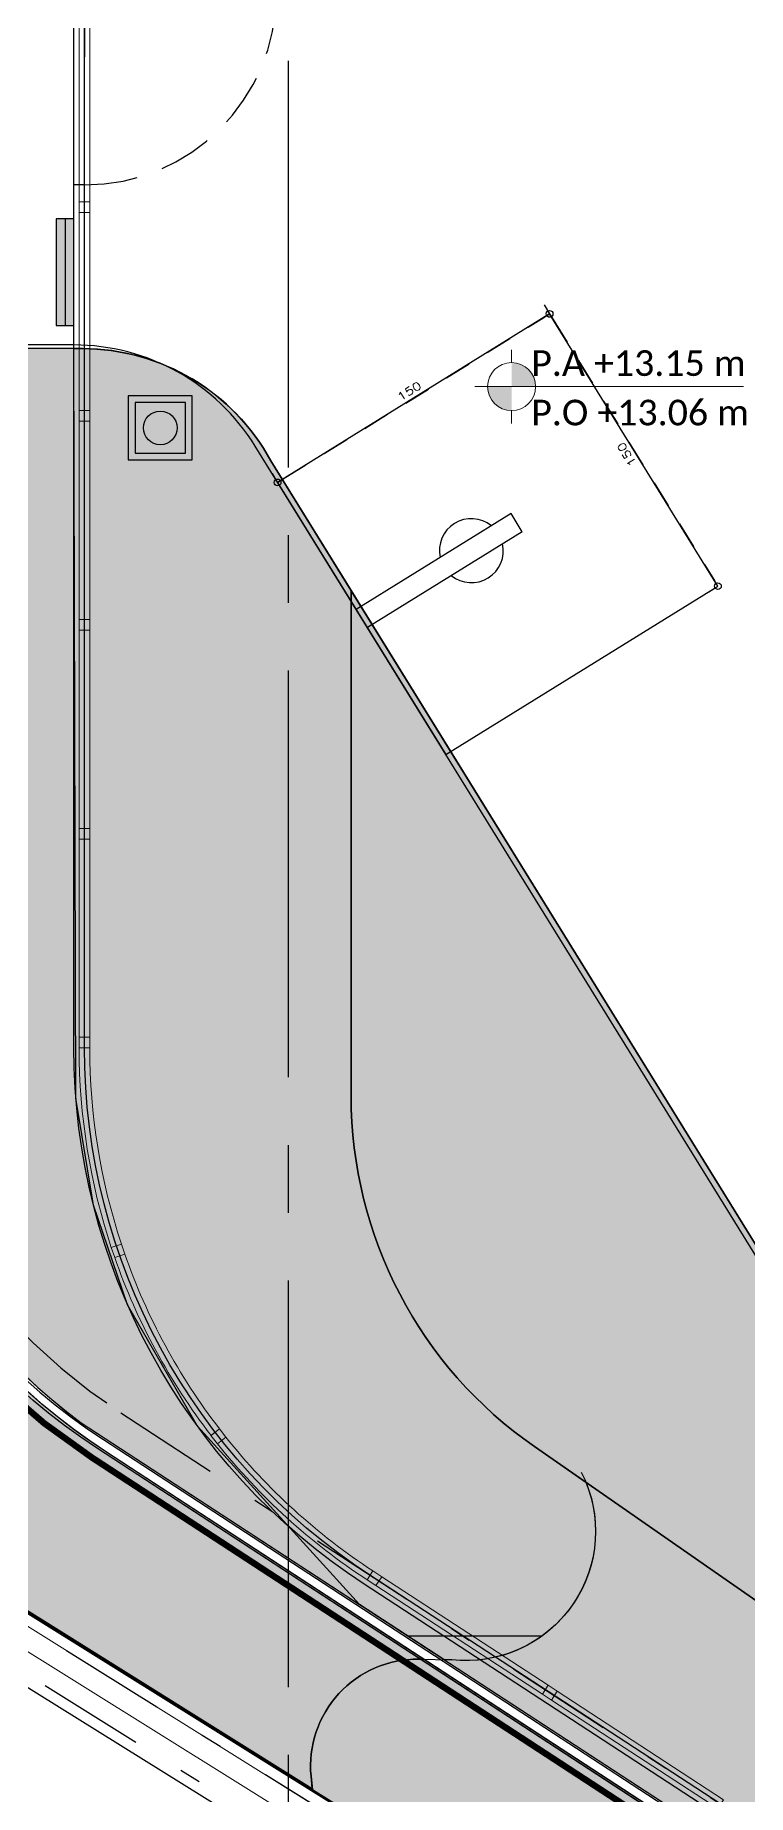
# Model space of a CAD drawing. Extents: x -14.2 to 52.3, y 3.7 to 90.9.
# Drawn here: x 1.93 to 5.27, y 34.18 to 42.43 of the extents above; entities that cross this region are included whole.
import ezdxf

# ---------------------------------------------------------------- set-up
doc = ezdxf.new("R2010")
doc.units = 0
for name, pattern in [('limpo_PINI-PSG-PE-0102-LAZ-R00$0$CENTER2', [28.575000000000003, 19.05, -3.175, 3.175, -3.175]), ('limpo_PINI-PSG-PE-0102-LAZ-R00$0$DASHDOT', [1, 0.5, -0.25, 0, -0.25]), ('limpo_PINI-PSG-PE-0102-LAZ-R00$0$HIDDEN', [0.375, 0.25, -0.125]), ('limpo_PINI-PSG-PE-0102-LAZ-R00$0$HIDDEN2', [0.1875, 0.125, -0.0625])]:
    doc.linetypes.add(name, pattern=pattern)
for name, color, linetype in [('A_htc_alv', 7, 'Continuous'), ('FOR_CONTROL', 2, 'Continuous'), ('limpo_PINI-PSG-PE-0102-LAZ-R00$0$PA_CAIX', 1, 'Continuous'), ('limpo_PINI-PSG-PE-0102-LAZ-R00$0$PA_EQUI', 1, 'Continuous'), ('limpo_PINI-PSG-PE-0102-LAZ-R00$0$PA_ESTR', 181, 'limpo_PINI-PSG-PE-0102-LAZ-R00$0$CENTER2'), ('limpo_PINI-PSG-PE-0102-LAZ-R00$0$PA_EXTE_1', 1, 'Continuous'), ('limpo_PINI-PSG-PE-0102-LAZ-R00$0$PA_EXTE_2', 2, 'Continuous'), ('limpo_PINI-PSG-PE-0102-LAZ-R00$0$PA_EXTE_3', 3, 'Continuous'), ('limpo_PINI-PSG-PE-0102-LAZ-R00$0$PA_INST_ELET', 162, 'Continuous'), ('limpo_PINI-PSG-PE-0102-LAZ-R00$0$PA_INST_HIDR', 162, 'Continuous'), ('limpo_PINI-PSG-PE-0102-LAZ-R00$0$PA_PROJ_I', 2, 'limpo_PINI-PSG-PE-0102-LAZ-R00$0$DASHDOT'), ('limpo_PINI-PSG-PE-0102-LAZ-R00$0$PA_SOLI_7', 254, 'Continuous'), ('limpo_PINI-PSG-PE-0102-LAZ-R00$0$XR_ARQT', 7, 'Continuous'), ('XR_ARQT', 7, 'Continuous')]:
    doc.layers.add(name, color=color, linetype=linetype)
for name, color, linetype, lineweight in [('limpo_PINI-PSG-PE-0102-LAZ-R00$0$A-GLAZ-CURT', 52, 'Continuous', 5), ('limpo_PINI-PSG-PE-0102-LAZ-R00$0$A-GLAZ-CWMG', 1, 'Continuous', 5), ('limpo_PINI-PSG-PE-0102-LAZ-R00$0$A-WALL', 1, 'Continuous', 5), ('limpo_PINI-PSG-PE-0102-LAZ-R00$0$G-ANNO-DIMS', 1, 'Continuous', 5), ('limpo_PINI-PSG-PE-0102-LAZ-R00$0$I-WALL', 2, 'Continuous', 5)]:
    doc.layers.add(name, color=color, linetype=linetype, lineweight=lineweight)
doc.layers.add('PA_VEGE_AUX2', color=6, linetype='Continuous', plot=False)
doc.layers.add('PA_VEGE_FOR_CRER', color=7, linetype='Continuous', true_color=0xffddd1)
for name, color, linetype, lineweight, true_color in [('PA_VEGE_FOR_DIEN', 7, 'Continuous', 0, 0xf6e26f), ('PA_VEGE_FOR_NERV', 7, 'Continuous', 0, 0xeb9c42), ('PA_VEGE_FOR_PESEBZ', 7, 'Continuous', 0, 0x9366e5), ('PA_VEGE_FOR_PHBI', 7, 'Continuous', 0, 0x87c4aa)]:
    doc.layers.add(name, color=color, linetype=linetype, lineweight=lineweight, true_color=true_color)
doc.styles.add('limpo_PINI-PSG-PE-0102-LAZ-R00$0$Calibri_2', font='calibri.ttf', dxfattribs={"height": 0.2199999999999998})
doc.styles.add('limpo_PINI-PSG-PE-0102-LAZ-R00$0$COTA', font='romans.shx', dxfattribs={"width": 1.25})
doc.dimstyles.new('limpo_PINI-PSG-PE-0102-LAZ-R00$0$PA25-ARQ_2', dxfattribs={"dimscale": 0.025, "dimtxt": 1.5, "dimasz": 1.25, "dimexe": 0, "dimexo": 2, "dimgap": 0.8, "dimtad": 1, "dimdec": 0, "dimlfac": 100, "dimdsep": 46, "dimtxsty": 'limpo_PINI-PSG-PE-0102-LAZ-R00$0$COTA', "dimblk": 'limpo_PINI-PSG-PE-0102-LAZ-R00$0$_Origin', "dimcen": 2.5, "dimclrd": 256, "dimclre": 256, "dimclrt": 2, "dimadec": 0, "dimazin": 0, "dimtfac": 1, "dimtdec": 0, "dimtix": 1, "dimtmove": 2, "dimatfit": 3, "dimldrblk": 'limpo_PINI-PSG-PE-0102-LAZ-R00$0$setaleader', "dimfxl": 0, "dimarcsym": 0})

# ---------------------------------------------------------------- blocks, each defined once
blk = doc.blocks.new('limpo_PINI-PSG-PE-0102-LAZ-R00$0$DUCHA_2')
for p, q in [((0.8541742430504087, 0.04999999999998295), (-5.684341886080801e-14, 0.04999999999998295)), ((0, -0.05000000000001137), (0, 0.04999999999998295)), ((0.8541742430504087, -0.05000000000001137), (0.8541742430504087, 0.04999999999998295)), ((0.8541742430504087, -0.05000000000001137), (-5.684341886080801e-14, -0.05000000000001137))]:
    blk.add_line(p, q)
for start, end in [(19.47122063449142, 160.5287793655086), (199.4712206344914, 340.5287793655086)]:
    blk.add_arc((0.6041742430504087, -2.842170943040401e-14), 0.15, start, end)
blk = doc.blocks.new('limpo_PINI-PSG-PE-0102-LAZ-R00$0$_Origin')
at = {"color": 0, "lineweight": -2}
blk.add_line((0, 0), (-1, 0), dxfattribs=at)
at = {"color": 14, "lineweight": -2}
blk.add_circle((0, 0), 0.5, dxfattribs=at)
blk = doc.blocks.new('*D151')
at = {"layer": 'Defpoints', "linetype": 'limpo_PINI-PSG-PE-0102-LAZ-R00$0$HIDDEN2', "lineweight": -2, "transparency": 16777216}
for p, q in [((-0.04999999999988633, 1.500000000000001), (3.885780586188049e-15, 1.500000000000001)), ((3.892719480091958e-15, 1.468750000000001), (4.211908599671691e-15, 0.03125000000000045)), ((-0.04999999999988522, 4.360485966017742e-16), (4.218847493575596e-15, 4.440892098501397e-16))]:
    blk.add_line(p, q, dxfattribs=at)
at = {"layer": 'Defpoints', "color": 0, "linetype": 'limpo_PINI-PSG-PE-0102-LAZ-R00$0$HIDDEN2', "transparency": 16777216}
for p in [(1.136868377216161e-13, 1.500000000000001), (1.147970607462412e-13, 4.440892098501575e-16), (4.218847493575598e-15, 4.440892098501397e-16)]:
    blk.add_point(p, dxfattribs=at)
at = {"layer": 'Defpoints', "linetype": 'limpo_PINI-PSG-PE-0102-LAZ-R00$0$HIDDEN2', "lineweight": -2, "transparency": 16777216, "xscale": 0.03125, "yscale": 0.03125, "zscale": 0.03125}
for p, rotation in [((3.885780586188051e-15, 1.500000000000001), 90), ((4.218847493575598e-15, 4.440892098501397e-16), 270)]:
    blk.add_blockref('limpo_PINI-PSG-PE-0102-LAZ-R00$0$_Origin', p, dxfattribs=dict(at, rotation=rotation))
at = {"layer": 'Defpoints', "color": 2, "linetype": 'limpo_PINI-PSG-PE-0102-LAZ-R00$0$HIDDEN2', "transparency": 16777216, "insert": (-0.03874999999999574, 0.7500000000000007), "char_height": 0.03750000000000001, "attachment_point": 5, "rotation": 90, "style": 'limpo_PINI-PSG-PE-0102-LAZ-R00$0$COTA'}
blk.add_mtext('150', dxfattribs=at)
blk = doc.blocks.new('limpo_PINI-PSG-PE-0102-LAZ-R00$0$setaleader')
h = blk.add_hatch(color=12)
h.paths.add_polyline_path([(-0.105410533890705, 0), (3.126388037344441e-13, 1.4210854715202e-13), (-1.054105338907618, 1.054105338908073), (-1.054105338907618, 0.6851684702900229)])
h.paths.add_polyline_path([(1.989519660128281e-13, 0), (-0.105410533890506, 1.4210854715202e-13), (-1.054105338907618, -0.6851684702900229), (-1.054105338907618, -1.054105338908073)])
at = {"color": 12}
blk.add_line((0, 0), (-1, 0), dxfattribs=at)
blk = doc.blocks.new('*D150')
at = {"layer": 'Defpoints', "linetype": 'limpo_PINI-PSG-PE-0102-LAZ-R00$0$HIDDEN2', "lineweight": -2, "transparency": 16777216}
for p, q in [((-1.5, 1.55), (-1.5, 1.5)), ((-1.46875, 1.5), (-0.03125, 1.5)), ((3.061616997868383e-18, 1.55), (0, 1.5))]:
    blk.add_line(p, q, dxfattribs=at)
at = {"layer": 'Defpoints', "color": 0, "linetype": 'limpo_PINI-PSG-PE-0102-LAZ-R00$0$HIDDEN2', "transparency": 16777216}
for p in [(-1.5, 1.5), (0, 1.5), (0, 1.5)]:
    blk.add_point(p, dxfattribs=at)
at = {"layer": 'Defpoints', "linetype": 'limpo_PINI-PSG-PE-0102-LAZ-R00$0$HIDDEN2', "lineweight": -2, "transparency": 16777216, "xscale": 0.03125, "yscale": 0.03125, "zscale": 0.03125, "rotation": 180}
blk.add_blockref('limpo_PINI-PSG-PE-0102-LAZ-R00$0$_Origin', (-1.5, 1.5), dxfattribs=at)
at = {"layer": 'Defpoints', "linetype": 'limpo_PINI-PSG-PE-0102-LAZ-R00$0$HIDDEN2', "lineweight": -2, "transparency": 16777216, "xscale": 0.03125, "yscale": 0.03125, "zscale": 0.03125}
blk.add_blockref('limpo_PINI-PSG-PE-0102-LAZ-R00$0$_Origin', (0, 1.5), dxfattribs=at)
at = {"layer": 'Defpoints', "color": 2, "linetype": 'limpo_PINI-PSG-PE-0102-LAZ-R00$0$HIDDEN2', "transparency": 16777216, "insert": (-0.75, 1.53875), "char_height": 0.03750000000000001, "attachment_point": 5, "style": 'limpo_PINI-PSG-PE-0102-LAZ-R00$0$COTA'}
blk.add_mtext('150', dxfattribs=at)
blk = doc.blocks.new('limpo_PINI-PSG-PE-0102-LAZ-R00$0$AVISO GRADIL PISCINA')
at = {"layer": 'limpo_PINI-PSG-PE-0102-LAZ-R00$0$PA_SOLI_7', "ltscale": 5}
h = blk.add_hatch(color=256, dxfattribs=at)
h.dxf.hatch_style = 1
h.paths.add_polyline_path([(-0.25, -0.04109943023294704), (0.2500000000000284, -0.04109943023295415), (0.25, 0.04109943023295415), (-0.25, 0.04109943023295415)])
at = {"layer": 'limpo_PINI-PSG-PE-0102-LAZ-R00$0$PA_EXTE_1'}
blk.add_line((-0.25, 0), (0.25, 0), dxfattribs=at)
blk.add_lwpolyline([(-0.25, 0.04109943023295415), (-0.25, -0.04109943023295415), (0.25, -0.04109943023295415), (0.25, 0.04109943023295415)], close=True, dxfattribs=at)
blk = doc.blocks.new('limpo_PINI-PSG-PE-0102-LAZ-R00$0$BOTÃO ANTIPÂNICO')
at = {"layer": 'limpo_PINI-PSG-PE-0102-LAZ-R00$0$PA_INST_ELET'}
h = blk.add_hatch(dxfattribs=at)
h.set_pattern_fill('ANGLE', color=256, scale=0.7894736842107719)
h.set_pattern_definition([(0, (-310.5481416512428, -402.4361506491359), (0, 5.514473684212242), [4.010526315790721, -1.503947368421521]), (90, (-310.5481416512428, -402.4361506491359), (-5.514473684212242, 3.376641273176417e-16), [4.010526315790721, -1.503947368421521])])
edge = h.paths.add_edge_path()
edge.add_arc((0, 0), 0.07894736842107719, 0, 360)
for points in [[(-0.1500000000000057, 0.1500000000000057), (-0.1500000000000057, -0.1499999999999986), (0.1500000000000057, -0.1499999999999986), (0.1500000000000057, 0.1500000000000057)], [(-0.1184210526315894, 0.1184210526316036), (-0.1184210526315894, -0.1184210526315965), (0.1184210526315894, -0.1184210526315965), (0.1184210526315894, 0.1184210526316036)]]:
    blk.add_lwpolyline(points, close=True, dxfattribs=at)
blk.add_circle((0, 0), 0.07894736842107719, dxfattribs=at)
blk = doc.blocks.new('limpo_PINI-PSG-PE-0102-LAZ-R00$0$Montante retangular - 50 x 50-2589585-5PPE_008_LAZER__P_A_0_09_')
at = {"layer": 'limpo_PINI-PSG-PE-0102-LAZ-R00$0$A-GLAZ-CWMG'}
for p, q in [((-6269.741944322395, 18452.85046606756), (-6219.741944322396, 18452.85046606756)), ((-6269.741944322397, 17524.15500483644), (-6269.741944322395, 18452.85046606756)), ((-6219.741944322396, 18452.85046606756), (-6219.741944322398, 17524.15500483644)), ((-6219.741944322398, 17524.15500483644), (-6269.741944322397, 17524.15500483644))]:
    blk.add_line(p, q, dxfattribs=at)
blk = doc.blocks.new('limpo_PINI-PSG-PE-0102-LAZ-R00$0$Montante retangular - 50 x 50-2415402-5PPE_008_LAZER__P_A_0_09_')
at = {"layer": 'limpo_PINI-PSG-PE-0102-LAZ-R00$0$A-GLAZ-CWMG'}
for p, q in [((0, 25.00000000000001), (-50, 25.00000000000001)), ((-50, 25.00000000000001), (-50, -25)), ((0, -25), (0, 25.00000000000001)), ((-50, -25), (0, -25))]:
    blk.add_line(p, q, dxfattribs=at)
blk = doc.blocks.new('limpo_PINI-PSG-PE-0102-LAZ-R00$0$Montante retangular - 50 x 50-2415400-5PPE_008_LAZER__P_A_0_09_')
at = {"layer": 'limpo_PINI-PSG-PE-0102-LAZ-R00$0$A-GLAZ-CWMG'}
for p, q in [((-25, -25), (-25, 25)), ((-25, 25), (25, 25)), ((25, 25), (25, -25.00000000000001)), ((25, -25), (-25, -25))]:
    blk.add_line(p, q, dxfattribs=at)
blk = doc.blocks.new('limpo_PINI-PSG-PE-0102-LAZ-R00$0$Montante retangular - 50 x 50-2589560-5PPE_008_LAZER__P_A_0_09_')
at = {"layer": 'limpo_PINI-PSG-PE-0102-LAZ-R00$0$A-GLAZ-CWMG'}
for p, q in [((-1588.827533720194, 8895.31112935436), (-1561.516443760554, 8937.193158498332)), ((-1561.516443760554, 8937.193158498332), (-781.1379141988435, 8428.311696471594)), ((-808.4490041584827, 8386.429667327622), (-1588.827533720194, 8895.31112935436)), ((-781.1379141988435, 8428.311696471594), (-808.4490041584827, 8386.429667327622))]:
    blk.add_line(p, q, dxfattribs=at)
blk = doc.blocks.new('limpo_PINI-PSG-PE-0102-LAZ-R00$0$Parede básica _ DAA_VID - CINZA 2 - ___-2387476-5PPE_008_LAZER__P_A_0_09_')
at = {"layer": 'limpo_PINI-PSG-PE-0102-LAZ-R00$0$A-WALL'}
for p, q in [((-6102.906854152096, 12577.11309383738), (-6055.710805247394, 12593.62166639182)), ((-5611.795967766946, 11774.18811371235), (-5651.40372885147, 11743.672130001))]:
    blk.add_line(p, q, dxfattribs=at)
for radius, start, end in [(2975, 199.279182201385, 217.612621083039), (2924.999999999995, 199.2791822013845, 217.6126210830385)]:
    blk.add_arc((-3294.741944322403, 13559.37316082635), radius, start, end, dxfattribs=at)
blk = doc.blocks.new('limpo_PINI-PSG-PE-0102-LAZ-R00$0$Parede básica _ DAA_VID - CINZA 2 - ___-2387478-5PPE_008_LAZER__P_A_0_09_')
at = {"layer": 'limpo_PINI-PSG-PE-0102-LAZ-R00$0$A-WALL'}
for p, q in [((-6269.7419443224, 13559.37316082636), (-6219.7419443224, 13559.37316082636)), ((-6071.488621193871, 12639.96960825368), (-6118.954376354066, 12624.25330820971))]:
    blk.add_line(p, q, dxfattribs=at)
for radius, start in [(2974.999999999997, 179.9999999999999), (2924.999999999999, 179.9999999999998)]:
    blk.add_arc((-3294.741944322403, 13559.37316082635), radius, start, 198.32012988582, dxfattribs=at)
blk = doc.blocks.new('limpo_PINI-PSG-PE-0102-LAZ-R00$0$Montante retangular - 50 x 50-2415403-5PPE_008_LAZER__P_A_0_09_')
at = {"layer": 'limpo_PINI-PSG-PE-0102-LAZ-R00$0$A-GLAZ-CWMG'}
for p, q in [((-25, -25), (-25, 25)), ((-25, 25), (25, 25)), ((25, 25), (25, -25)), ((25, -25), (-25, -25))]:
    blk.add_line(p, q, dxfattribs=at)
blk = doc.blocks.new('limpo_PINI-PSG-PE-0102-LAZ-R00$0$Parede básica _ DAA_VID - CINZA 2 - ___-2589719-5PPE_008_LAZER__P_A_0_09_')
at = {"layer": 'limpo_PINI-PSG-PE-0102-LAZ-R00$0$A-WALL'}
for p, q in [((-5620.682678657317, 11704.48106144118), (-5581.591237744125, 11735.6557185737)), ((-4892.440706961315, 11109.27445590402), (-4919.751796920954, 11067.39242676005))]:
    blk.add_line(p, q, dxfattribs=at)
for radius, start, end in [(2924.999999999994, 218.5716733986035, 236.8918032844234), (2974.999999999999, 218.571673398604, 236.8918032844238)]:
    blk.add_arc((-3294.741944322403, 13559.37316082635), radius, start, end, dxfattribs=at)
blk = doc.blocks.new('limpo_PINI-PSG-PE-0102-LAZ-R00$0$Elevações de ponto - M_Cota de elevação - Alvo preenchido-23738-5PPE_008_LAZER__P_A_0_09_')
at = {"layer": 'limpo_PINI-PSG-PE-0102-LAZ-R00$0$G-ANNO-DIMS'}
h = blk.add_hatch(color=256, dxfattribs=at)
edge = h.paths.add_edge_path()
edge.add_line((1.586231146433193e-15, 0), (-1.500000000000001, 0))
edge.add_arc((-1.45404521756376e-15, 9.253015020860289e-16), 1.499999999999998, 90.00000000000023, 180.0000000000001, ccw=False)
edge.add_line((1.586231146433193e-15, 1.500000000000001), (1.586231146433193e-15, 0))
h = blk.add_hatch(color=256, dxfattribs=at)
edge = h.paths.add_edge_path()
edge.add_line((1.586231146433193e-15, 0), (1.500000000000008, 0))
edge.add_arc((7.79896980329653e-15, -4.626507510430145e-15), 1.5, 269.9999999999993, 359.99999999999983, ccw=False)
edge.add_line((1.586231146433193e-15, -1.500000000000005), (1.586231146433193e-15, 0))
for p, q in [((1.850603004172058e-15, 2.3), (1.850603004172058e-15, 1.5)), ((-2.299999999999999, -2.561708313759294e-15), (14.5, -2.561708313759294e-15)), ((1.850603004172058e-15, -2.3), (1.850603004172058e-15, -1.5))]:
    blk.add_line(p, q, dxfattribs=at)
blk.add_circle((1.586231146433193e-15, 0), 1.500000000000002, dxfattribs=at)
blk = doc.blocks.new('limpo_PINI-PSG-PE-0102-LAZ-R00$0$A$C745163c0')
at = {"layer": 'limpo_PINI-PSG-PE-0102-LAZ-R00$0$A-WALL'}
for p, q in [((-18302.02540082557, 17231.91768798189), (-6994.248807388973, 10183.70731185208)), ((-7020.697060152325, 10141.2751315432), (-18357.43342733315, 17207.53632218175)), ((-6534.073436793591, 10722.26098377969), (-11863.40747647873, 14197.4966482809))]:
    blk.add_line(p, q, dxfattribs=at)
for radius in [3000.000000000004, 2950.000000000005]:
    blk.add_arc((-10224.74207890037, 16710.4183969192), radius, 180, 236.8918032844384, dxfattribs=at)
at = {"layer": 'limpo_PINI-PSG-PE-0102-LAZ-R00$0$I-WALL'}
blk.add_line((-7073.593565679068, 10056.41077092545), (-18377.11760741345, 17101.97050404115), dxfattribs=at)
at = {"layer": 'limpo_PINI-PSG-PE-0102-LAZ-R00$0$A-GLAZ-CURT'}
for name in ['limpo_PINI-PSG-PE-0102-LAZ-R00$0$Parede básica _ DAA_VID - CINZA 2 - ___-2387478-5PPE_008_LAZER__P_A_0_09_', 'limpo_PINI-PSG-PE-0102-LAZ-R00$0$Parede básica _ DAA_VID - CINZA 2 - ___-2387476-5PPE_008_LAZER__P_A_0_09_', 'limpo_PINI-PSG-PE-0102-LAZ-R00$0$Parede básica _ DAA_VID - CINZA 2 - ___-2589719-5PPE_008_LAZER__P_A_0_09_']:
    blk.add_blockref(name, (-5680.000134577966, 2515.000063640069), dxfattribs=at)
at = {"layer": 'limpo_PINI-PSG-PE-0102-LAZ-R00$0$A-GLAZ-CWMG'}
for name, p in [('limpo_PINI-PSG-PE-0102-LAZ-R00$0$Montante retangular - 50 x 50-2589585-5PPE_008_LAZER__P_A_0_09_', (-5680.000134577966, 2515.000063640069)), ('limpo_PINI-PSG-PE-0102-LAZ-R00$0$Montante retangular - 50 x 50-2589585-5PPE_008_LAZER__P_A_0_09_', (-5680.000134577966, 1536.304602408953)), ('limpo_PINI-PSG-PE-0102-LAZ-R00$0$Montante retangular - 50 x 50-2589585-5PPE_008_LAZER__P_A_0_09_', (-5680.000134577966, 557.6091414826296)), ('limpo_PINI-PSG-PE-0102-LAZ-R00$0$Montante retangular - 50 x 50-2589585-5PPE_008_LAZER__P_A_0_09_', (-5680.000134577966, -421.0863194436824)), ('limpo_PINI-PSG-PE-0102-LAZ-R00$0$Montante retangular - 50 x 50-2589585-5PPE_008_LAZER__P_A_0_09_', (-5680.000134577966, -1399.781780370009)), ('limpo_PINI-PSG-PE-0102-LAZ-R00$0$Montante retangular - 50 x 50-2589560-5PPE_008_LAZER__P_A_0_09_', (-8969.042368634764, 4659.770271086119)), ('limpo_PINI-PSG-PE-0102-LAZ-R00$0$Montante retangular - 50 x 50-2589560-5PPE_008_LAZER__P_A_0_09_', (-8146.781810184396, 4123.577719266228))]:
    blk.add_blockref(name, p, dxfattribs=at)
at = {"layer": 'limpo_PINI-PSG-PE-0102-LAZ-R00$0$A-GLAZ-CWMG', "extrusion": (0, 0, -1)}
for name, p, rotation in [('limpo_PINI-PSG-PE-0102-LAZ-R00$0$Montante retangular - 50 x 50-2415400-5PPE_008_LAZER__P_A_0_09_', (11924.74207890039, 20014.15506847651), 90), ('limpo_PINI-PSG-PE-0102-LAZ-R00$0$Montante retangular - 50 x 50-2415400-5PPE_008_LAZER__P_A_0_09_', (11924.74207890039, 19035.45960755019), 90), ('limpo_PINI-PSG-PE-0102-LAZ-R00$0$Montante retangular - 50 x 50-2415400-5PPE_008_LAZER__P_A_0_09_', (11924.74207890039, 18056.76414662386), 90), ('limpo_PINI-PSG-PE-0102-LAZ-R00$0$Montante retangular - 50 x 50-2415400-5PPE_008_LAZER__P_A_0_09_', (11924.74207890039, 17078.06868569755), 90), ('limpo_PINI-PSG-PE-0102-LAZ-R00$0$Montante retangular - 50 x 50-2415403-5PPE_008_LAZER__P_A_0_09_', (11767.36037913731, 15123.69818577988), 251.2001797738823), ('limpo_PINI-PSG-PE-0102-LAZ-R00$0$Montante retangular - 50 x 50-2415403-5PPE_008_LAZER__P_A_0_09_', (11296.45506484885, 14254.44223377525), 231.9080169416932), ('limpo_PINI-PSG-PE-0102-LAZ-R00$0$Montante retangular - 50 x 50-2415400-5PPE_008_LAZER__P_A_0_09_', (9742.89481324143, 13053.4854080059), 213.1081967155757)]:
    blk.add_blockref(name, p, dxfattribs=dict(at, rotation=rotation))
at = {"layer": 'limpo_PINI-PSG-PE-0102-LAZ-R00$0$A-GLAZ-CWMG'}
for p, rotation in [((-11924.74207890039, 16074.37322446643), 270), ((-10586.09638651912, 13603.3335049721), 146.8918032844242)]:
    blk.add_blockref('limpo_PINI-PSG-PE-0102-LAZ-R00$0$Montante retangular - 50 x 50-2415402-5PPE_008_LAZER__P_A_0_09_', p, dxfattribs=dict(at, rotation=rotation))
at = {"layer": 'limpo_PINI-PSG-PE-0102-LAZ-R00$0$G-ANNO-DIMS', "extrusion": (0, 0, -1), "xscale": 74.99999999999996, "yscale": 74.99999999999996, "zscale": 74.99999999999996, "rotation": 180}
blk.add_blockref('limpo_PINI-PSG-PE-0102-LAZ-R00$0$Elevações de ponto - M_Cota de elevação - Alvo preenchido-23738-5PPE_008_LAZER__P_A_0_09_', (9921.875960362777, 19172.82451964096), dxfattribs=at)
at = {"layer": 'limpo_PINI-PSG-PE-0102-LAZ-R00$0$G-ANNO-DIMS', "insert": (-9829.916314583183, 19343.08458832444), "char_height": 120, "width": 1240.975465051604, "attachment_point": 1, "line_spacing_factor": 1.158047630004602, "style": 'limpo_PINI-PSG-PE-0102-LAZ-R00$0$Calibri_2'}
blk.add_mtext('P.A +13.15 m\\PP.O +13.06 m', dxfattribs=at)
blk = doc.blocks.new('limpo_PINI-PSG-PE-0102-LAZ-R00$0$DUCHA ESPACO1')
at = {"layer": 'Defpoints'}
blk.add_lwpolyline([(-1.5, 0), (0, 0), (0, 1.5), (-1.5, 1.5)], close=True, dxfattribs=at)
at = {"layer": 'limpo_PINI-PSG-PE-0102-LAZ-R00$0$PA_INST_HIDR'}
blk.add_blockref('limpo_PINI-PSG-PE-0102-LAZ-R00$0$DUCHA_2', (-1.5, 0.7500000000000142), dxfattribs=at)
at = {"layer": 'Defpoints', "color": 252, "linetype": 'limpo_PINI-PSG-PE-0102-LAZ-R00$0$HIDDEN2'}
dim = blk.add_linear_dim(base=(0, 1.5), p1=(-1.5, 1.5), p2=(0, 1.5), dimstyle='limpo_PINI-PSG-PE-0102-LAZ-R00$0$PA25-ARQ_2', dxfattribs=at)
dim.commit()
dim.dimension.update_dxf_attribs({"geometry": '*D150', "text_midpoint": (-0.75, 1.53875)})
dim = blk.add_linear_dim(base=(4.218847493575598e-15, 4.440892098501397e-16), p1=(1.13686837721616e-13, 1.5), p2=(1.147970607462412e-13, 4.440892098501573e-16), angle=90.00000000000006, dimstyle='limpo_PINI-PSG-PE-0102-LAZ-R00$0$PA25-ARQ_2', dxfattribs=at)
dim.commit()
dim.dimension.update_dxf_attribs({"geometry": '*D151', "text_midpoint": (-0.03874999999999574, 0.7500000000000007)})
blk = doc.blocks.new('limpo_PINI-PSG-PE-0102-LAZ-R00')
at = {"layer": 'limpo_PINI-PSG-PE-0102-LAZ-R00$0$XR_ARQT', "xscale": 0.001000000000038553, "yscale": 0.001000000000038553, "zscale": 0.001000000000038553}
blk.add_blockref('limpo_PINI-PSG-PE-0102-LAZ-R00$0$A$C745163c0', (14.12395706891857, 21.59203309899526), dxfattribs=at)
at = {"layer": 'limpo_PINI-PSG-PE-0102-LAZ-R00$0$PA_CAIX'}
for p, q in [((2.199242396507895, 42.61002912060702, 9.407317847733375e-09), (2.199242396507895, 42.31002912060701, 9.407317847733375e-09)), ((2.199242396507883, 41.70977913796524), (2.149242396507872, 41.70977913796524))]:
    blk.add_line(p, q, dxfattribs=at)
at = {"layer": 'limpo_PINI-PSG-PE-0102-LAZ-R00$0$PA_CAIX', "linetype": 'limpo_PINI-PSG-PE-0102-LAZ-R00$0$HIDDEN'}
blk.add_arc((2.199242396507883, 42.60977913796522), 0.9001249913208751, 270, 0, dxfattribs=at)
at = {"layer": 'limpo_PINI-PSG-PE-0102-LAZ-R00$0$PA_ESTR', "ltscale": 0.1}
blk.add_lwpolyline([(3.156370340831273, 28.95657209308884), (3.156370340831273, 42.56707684224036)], dxfattribs=at)
at = {"layer": 'limpo_PINI-PSG-PE-0102-LAZ-R00$0$PA_EXTE_1'}
for points in [[(39.50314910275468, 26.54020418827247), (39.11995931200046, 26.54020418777907, -0.2974752068273768), (38.75379045974827, 26.77920613804708), (36.4790179084299, 31.95287659222969, 0.2563556750762595), (35.29595580577164, 32.86096164803962), (20.32544219422238, 35.16565375572382, 0.1073185203774769), (18.20746620908963, 35.03614981330407), (8.655350403534003, 32.34219071013024, -0.1909230466385676), (7.665837739516308, 32.44389003198035), (3.510576998929508, 35.15351757896032, -0.2534651593865649), (2.149242396507864, 37.66643932759862), (2.149242396507874, 42.60991663283981)], [(39.5031491026903, 26.59020418827247), (39.11995931193608, 26.59020418777907, -0.2974752068273764), (38.79956156621541, 26.79933089426358), (36.52478901489704, 31.97300134844619, 0.2563556750762587), (35.30356361860465, 32.91037947057256), (20.33305000705538, 35.21507157825677, 0.1073185203774768), (18.19389426207131, 35.08427259641282), (8.641778456515683, 32.39031349323899, -0.1904383562329559), (7.69107291079554, 32.48712575871225), (3.537888088889147, 35.19539960810429, -0.2534651593865651), (2.199242396507865, 37.66643932759862), (2.199242396507874, 42.60991663283981)]]:
    blk.add_lwpolyline(points, format="xyb", dxfattribs=at)
at = {"layer": 'limpo_PINI-PSG-PE-0102-LAZ-R00$0$PA_EXTE_2'}
blk.add_lwpolyline([(-4.018961800720243, 38.37272663384223), (-4.200713244524428, 37.42379463637845, 0.3309826590681876), (-3.386292203962804, 35.7500016177075), (7.217924964528548, 30.24708767879172, 0.1906532586110665), (9.201776065186847, 30.04423675304734), (17.65801658661398, 32.42912891673704), (16.67698920398754, 32.93861561857277, 0.1907356229998781), (15.42470401474839, 33.0668642702791), (8.96479079555174, 31.24499125525073, -0.1976389747375424), (7.082899373368252, 31.46305603991199)], format="xyb", close=True, dxfattribs=at)
at = {"layer": 'limpo_PINI-PSG-PE-0102-LAZ-R00$0$PA_EXTE_3'}
for points in [[(39.50314910275468, 26.44020418822267), (39.13662503073768, 26.44020418822267, -0.2974752064769888), (38.67891396606625, 26.73895662605768), (36.75040782688703, 31.12508974833344, 0.2563556750762596), (35.60550901786291, 32.00388173782692), (30.41351298181934, 32.80318312439832, 0.1073185203774735), (29.9899177847928, 32.77728233591437), (28.81402366523084, 32.44564788630689, -0.1059142104294163), (28.39592022247577, 32.41891725473381), (16.66052430929419, 34.17046027965017, 0.1059142104294202), (15.40621398102893, 34.09026838493092), (8.696066244588966, 32.19782236080398, -0.192229068489031), (7.589911038614702, 32.31432708691185), (2.260576998929505, 35.78956275141309, -0.2534651593865648), (0.8992423965078631, 38.30248450005139), (0.8992423965078695, 40.96005335669973)], [(24.08384995137761, 33.12036651275297), (24.33224414600664, 34.79567395778491, 0.4124447413452643), (23.49569720141517, 35.93062041846738), (19.35109073233352, 36.57075153554566, 0.1227472206238634), (16.94260006587582, 36.35088893907439), (10.60712974325337, 34.14319930346759, -0.3514953799983295), (5.889349798808307, 35.81580100546222), (2.999628598484218, 40.48621237020063, 0.2597989346441456), (2.149242396507874, 40.96005335669972), (0.9492423965078696, 40.96005335669973, 0.3606086378216954)], [(0.9492423965078696, 40.96005335669973), (0.9492423965078631, 38.30248450005139, 0.2534651593865649), (2.287888088889143, 35.83144478055706), (7.615254857224221, 32.35749196518984, 0.1918162658852916), (8.682494297570644, 32.24594514391273), (15.39264203401061, 34.13839116803967, -0.1059142104294202), (16.66785753441362, 34.21991959433758), (24.0838499513776, 33.12036651275297)]]:
    blk.add_lwpolyline(points, format="xyb", dxfattribs=at)
blk.add_lwpolyline([(-4.223606861884747, 38.85238533438423), (-4.485688764221225, 37.47754361937852, 0.3309826590681895), (-3.519868940478271, 35.49259677031359), (7.084348228013078, 29.98968283139782, 0.1906532586110664), (9.280493357893116, 29.76512461101658), (18.44178838444087, 32.34886151664279), (16.81064776208791, 33.19597798926151, 0.1907356229998781), (15.34598672204212, 33.34597641230986), (8.890624458413434, 31.52538689178993, -0.2111225529985321), (7.129735668019273, 31.77577341498427)], format="xyb", close=True, dxfattribs=at)
at = {"layer": 'limpo_PINI-PSG-PE-0102-LAZ-R00$0$PA_INST_ELET', "linetype": 'limpo_PINI-PSG-PE-0102-LAZ-R00$0$HIDDEN2', "const_width": 0.03}
blk.add_lwpolyline([(39.50314910275468, 26.39020418822267), (39.13662503073768, 26.39020418822267, -0.2974752064769898), (38.6331428595991, 26.71883186984119), (36.70463672041988, 31.10496499211694, 0.2563556750762599), (35.59790120502991, 31.95446391529398), (30.40590516898633, 32.75376530186537, 0.1073185203774746), (30.00348973181112, 32.72915955280562), (28.82759561224916, 32.39752510319813, -0.1059142104294161), (28.38858699735633, 32.3694579400464), (16.65314341664785, 34.12100805600205, 0.1059142104294202), (15.41978592804726, 34.04214560182217), (8.709638191607288, 32.14969957769523, -0.1926217765297377), (7.564534626402201, 32.27118346278132), (2.233265908969866, 35.74768072226912, -0.2534651593865646), (0.8492423965078628, 38.30248450005139), (0.8492423965078695, 40.96005335669973)], format="xyb", dxfattribs=at)
at = {"layer": 'limpo_PINI-PSG-PE-0102-LAZ-R00$0$PA_PROJ_I'}
blk.add_lwpolyline([(1.099242396507869, 40.96005335669973), (1.099242396507863, 38.30248450005139, 0.2534651593865652), (2.369821358768059, 35.95709086798897), (7.691072910795596, 32.48712575871221, 0.1904383562329409), (8.641778456515677, 32.39031349323898), (15.35192619295564, 34.28275951736592, -0.10591421042942), (16.68985720977192, 34.36829753839979), (24.10584962673591, 33.26874445681517)], format="xyb", dxfattribs=at)
for points in [[(-4.188323230649488, 38.76968555842871), (-4.436555053928673, 37.46827655334402, 0.3309826590681888), (-3.496838468665258, 35.53697691641599), (7.10737869982609, 30.03406297750022, 0.1906532586110666), (9.266921410874794, 29.81324739412533), (18.30665531585002, 32.36270072355559), (16.78760318310509, 33.15160516672897, 0.1907356229998781), (15.35955866906044, 33.29785362920111), (8.899645449863794, 31.47598061417273, -0.1966632601833182), (7.206544075892429, 31.66894693351428)], [(-4.054245431955503, 38.45542640979775), (-4.249846954816979, 37.43306170241294, 0.3309826590681875), (-3.409322675775813, 35.7056214716051), (7.194894492715536, 30.20270753268932, 0.1906532586110665), (9.215348012205169, 29.99611396993858), (17.79314965520483, 32.41528970982424), (16.70003378297036, 32.98298844110531, 0.1907356229998779), (15.41113206773007, 33.11498705338786), (8.951218848533419, 31.29311403835948, -0.1974476097590703), (7.108689392525958, 31.50592995274345)]]:
    blk.add_lwpolyline(points, format="xyb", close=True, dxfattribs=at)
at = {"layer": 'limpo_PINI-PSG-PE-0102-LAZ-R00$0$PA_EQUI', "rotation": 270}
blk.add_blockref('limpo_PINI-PSG-PE-0102-LAZ-R00$0$AVISO GRADIL PISCINA', (2.108142966274926, 41.30160770931651), dxfattribs=at)
at = {"layer": 'limpo_PINI-PSG-PE-0102-LAZ-R00$0$PA_EQUI'}
blk.add_blockref('limpo_PINI-PSG-PE-0102-LAZ-R00$0$BOTÃO ANTIPÂNICO', (2.554719302285548, 40.57155270932617), dxfattribs=at)
at = {"layer": 'limpo_PINI-PSG-PE-0102-LAZ-R00$0$PA_INST_HIDR', "rotation": 31.74630028950704}
blk.add_blockref('limpo_PINI-PSG-PE-0102-LAZ-R00$0$DUCHA ESPACO1', (5.169666507869282, 39.8298132835278), dxfattribs=at)

msp = doc.modelspace()

# ---------------------------------------------------------------- hatches: boundary and pattern name
at = {"layer": 'A_htc_alv'}
h = msp.add_hatch(dxfattribs=at)
h.set_pattern_fill('ANGLE', color=256)
h.set_pattern_definition([(0, (0, 0), (0, 6.985), [5.08, -1.905]), (90, (0, 0), (-6.985, 4.277078946022131e-16), [5.08, -1.905])])
edge = h.paths.add_edge_path()
edge.add_line((3.031667167700004, 40.43443114723746), (3.407633339937775, 39.82685841447159))
edge.add_line((3.407633339937775, 39.82685841447159), (3.407633339937775, 37.45823292119265))
edge.add_arc((5.40763333993778, 37.45823292119265), 2.000000000000005, 180, 235.2242443063675)
edge.add_line((4.266901233766356, 35.81545166309718), (4.509192374597354, 35.64720693664636))
edge.add_arc((3.947961182278516, 35.41880385946308), 0.6059277324057819, -96.43936235627189, 22.14474508171071, ccw=False)
edge.add_line((3.880005401178568, 34.81669886138259), (3.843156612296704, 34.81726090689217))
edge.add_line((3.843156612296704, 34.81726090689217), (3.447074085741371, 35.07554460840549))
edge.add_line((3.447074085741371, 35.07554460840549), (2.686939952118369, 35.91116673531579))
edge.add_line((2.686939952118369, 35.91116673531579), (2.359595995461706, 36.47964580775357))
edge.add_line((2.359595995461706, 36.47964580775357), (2.199285457870255, 36.94695699663831))
edge.add_line((2.199285457870255, 36.94695699663831), (2.116717520132555, 37.44815589243488))
edge.add_line((2.116717520132555, 37.44815589243488), (2.107475645073178, 40.96005335669972))
edge.add_line((2.107475645073178, 40.96005335669972), (2.146270535557464, 40.960057735379))
edge.add_arc((2.14627053555747, 39.95153711419119), 1.008520621187806, 28.60798665225161, 90.0000000000004, ccw=False)
at = {"layer": 'PA_VEGE_FOR_CRER'}
h = msp.add_hatch(color=256, dxfattribs=at)
h.dxf.hatch_style = 1
edge = h.paths.add_edge_path()
edge.add_line((3.749426320290995, 34.81869055197228), (3.725223078267947, 34.81905971806727))
edge.add_arc((3.71759758827113, 34.31911786954655), 0.4999999999999991, 89.12614933552449, 185.5167483192693)
edge.add_line((3.219913518845609, 34.27104951155449), (3.225900819630808, 34.20905895593484))
edge.add_line((3.225900819630808, 34.20905895593484), (7.129735668020222, 31.77577341498367))
edge.add_arc((8.290488403586949, 33.62201539752346), 2.180815528929051, 237.8419710697947, 282.9963282556049)
edge.add_line((8.78092898161921, 31.49706259554468), (8.725694189562722, 31.58507210892349))
edge.add_arc((9.149197675194388, 31.8508629997716), 0.5000000000000008, 151.3211065981207, 212.1123918688937, ccw=False)
edge.add_line((8.710536170824138, 32.09081317081473), (8.78270447300018, 32.22274662959397))
edge.add_line((8.78270447300018, 32.22274662959397), (8.659405061674905, 32.1879819277707))
edge.add_arc((8.288907834039327, 33.64150585406651), 1.500000000000011, 242.2251787982197, 284.2999490929886, ccw=False)
edge.add_line((7.58991103861467, 32.31432708691187), (3.749426320290995, 34.81869055197228))
at = {"layer": 'PA_VEGE_FOR_DIEN'}
h = msp.add_hatch(color=256, dxfattribs=at)
h.dxf.hatch_style = 1
edge = h.paths.add_edge_path()
edge.add_line((2.107475645073177, 40.96005335669972), (0.9492423965078558, 40.96005335669973))
edge.add_line((0.9492423965078558, 40.96005335669973), (0.9492368122699437, 38.3082479754233))
edge.add_arc((3.923472515662535, 38.30824797542331), 2.974235703392591, 180.0000000000001, 233.1997162765931)
edge.add_line((2.141823348520534, 35.92669296565396), (3.447074085741344, 35.07554460840551))
edge.add_line((3.447074085741344, 35.07554460840551), (2.686939952118352, 35.91116673531582))
edge.add_line((2.686939952118352, 35.91116673531582), (2.359595995461692, 36.47964580775363))
edge.add_line((2.359595995461692, 36.47964580775363), (2.19928545787026, 36.9469569966383))
edge.add_line((2.19928545787026, 36.9469569966383), (2.116717520132554, 37.4481558924349))
edge.add_line((2.116717520132554, 37.4481558924349), (2.107475645073177, 40.96005335669972))
h = msp.add_hatch(color=256, dxfattribs=at)
h.dxf.hatch_style = 1
edge = h.paths.add_edge_path()
edge.add_line((-1.111919386458967, 36.92285513213074), (3.225413730674748, 34.21410211580032))
edge.add_line((3.225413730674748, 34.21410211580032), (3.219913518845611, 34.27104951155448))
edge.add_arc((3.71759758827113, 34.31911786954655), 0.4999999999999989, 89.12614933552351, 185.5167483192709, ccw=False)
edge.add_line((3.725223078267955, 34.81905971806727), (3.749426320290993, 34.81869055197228))
edge.add_line((3.749426320290993, 34.81869055197228), (2.260528077560537, 35.78959465214737))
edge.add_arc((3.899134588203402, 38.30242609665087), 2.999892192264035, 199.6486901241079, 236.8918032844239, ccw=False)
edge.add_arc((-0.2281088600648914, 38.34079407692132), 1.670829703386551, 238.0644455803986, 321.1938613604051, ccw=False)
at = {"layer": 'PA_VEGE_FOR_NERV'}
h = msp.add_hatch(color=256, dxfattribs=at)
h.dxf.hatch_style = 1
edge = h.paths.add_edge_path()
edge.add_line((3.031667167700004, 40.43443114723746), (3.407633339937775, 39.82685841447159))
edge.add_line((3.407633339937775, 39.82685841447159), (3.407633339937775, 37.45823292119265))
edge.add_arc((5.40763333993778, 37.45823292119265), 2.000000000000005, 180, 235.2242443063675)
edge.add_line((4.266901233766356, 35.81545166309718), (4.509192374597354, 35.64720693664636))
edge.add_arc((3.947961182278516, 35.41880385946308), 0.6059277324057819, -96.43936235627189, 22.14474508171071, ccw=False)
edge.add_line((3.880005401178568, 34.81669886138259), (3.843156612296704, 34.81726090689217))
edge.add_line((3.843156612296704, 34.81726090689217), (3.447074085741371, 35.07554460840549))
edge.add_line((3.447074085741371, 35.07554460840549), (2.686939952118369, 35.91116673531579))
edge.add_line((2.686939952118369, 35.91116673531579), (2.359595995461706, 36.47964580775357))
edge.add_line((2.359595995461706, 36.47964580775357), (2.199285457870255, 36.94695699663831))
edge.add_line((2.199285457870255, 36.94695699663831), (2.116717520132555, 37.44815589243488))
edge.add_line((2.116717520132555, 37.44815589243488), (2.107475645073178, 40.96005335669972))
edge.add_line((2.107475645073178, 40.96005335669972), (2.146270535557464, 40.960057735379))
edge.add_arc((2.14627053555747, 39.95153711419119), 1.008520621187806, 28.60798665225161, 90.0000000000004, ccw=False)
at = {"layer": 'PA_VEGE_FOR_PESEBZ'}
h = msp.add_hatch(color=256, dxfattribs=at)
h.dxf.hatch_style = 1
edge = h.paths.add_edge_path()
edge.add_line((23.49521717393168, 35.93069448494609), (19.47564296117078, 36.54990083406432))
edge.add_arc((18.58789398655041, 31.62934174407667), 4.999999999999967, 79.77292530096344, 109.211521277562)
edge.add_line((16.94261129014373, 36.3508928503239), (10.33968842323598, 34.05002296791233))
edge.add_arc((9.30812980578672, 37.94143323611785), 4.025815079798025, 212.5454962399427, 284.8468343071941, ccw=False)
edge.add_line((5.9145104800102, 35.77566895336562), (3.407633339937771, 39.82685841447164))
edge.add_line((3.407633339937771, 39.82685841447164), (3.407633339937775, 37.45823292119266))
edge.add_arc((5.407633339937772, 37.45823292119266), 1.999999999999997, 180, 235.224244306366)
edge.add_line((4.266901233766308, 35.81545166309723), (7.123826547320565, 33.83162915839954))
edge.add_arc((9.405290759663497, 37.11719167459042), 4.000000000000012, 235.224244306366, 283.8589633189004)
edge.add_line((10.36342167692483, 33.2336385147395), (14.41355737463861, 34.23286784709459))
edge.add_arc((16.3855498263483, 32.38779878401621), 2.700561807685371, 109.5029342333188, 136.9044744323404, ccw=False)
edge.add_line((15.48395340383545, 34.93341422395228), (17.13249343796258, 35.53904127796145))
edge.add_arc((18.16700741175583, 32.72305462351395), 2.999999999999988, 90.5020695563598, 110.1719064680841, ccw=False)
edge.add_line((18.14071944768629, 35.7229394451271), (19.26919909645017, 35.73282830227461))
edge.add_arc((19.27182789285713, 35.43283982011329), 0.300000000000001, 9.471770875928996, 90.5020695563602, ccw=False)
edge.add_line((19.56773793265391, 35.4822083156086), (19.57363414030974, 35.44686701090436))
edge.add_arc((21.02452767271215, 35.36403238222927), 1.45325621212327, 176.7324080334513, 181.9087427867653)
edge.add_arc((19.52020897172609, 30.192071428067), 5.12381889765793, 80.74260385298737, 89.41998026067381, ccw=False)
edge.add_line((20.34447757832189, 35.24915570264431), (24.30915940620432, 34.63879782479898))
edge.add_line((24.30915940620432, 34.63879782479898), (24.33407577828273, 34.80802749605223))
edge.add_arc((23.34293875250343, 34.94218004738484), 1.000174740182783, 352.2917362265, 441.2425547360905)
at = {"layer": 'PA_VEGE_FOR_PHBI'}
h = msp.add_hatch(color=256, dxfattribs=at)
h.dxf.hatch_style = 1
edge = h.paths.add_edge_path()
edge.add_arc((3.947961182278514, 35.4188038594631), 0.6059277324057827, -96.43936235627228, 22.144745081709175, ccw=False)
edge.add_line((3.880005401178562, 34.8166988613826), (3.84315661229668, 34.81726090689219))
edge.add_line((3.84315661229668, 34.81726090689219), (7.615254857224224, 32.35749196518982))
edge.add_arc((8.288907834039284, 33.64150585406659), 1.450000000000083, 242.3164218084067, 285.7499101382818)
edge.add_line((8.68249429757066, 32.24594514391275), (14.52261121846894, 33.9217887005466))
edge.add_arc((14.64880713492771, 34.14068359805659), 0.2526665499957975, 158.6019263302139, 240.0359601309164, ccw=False)
edge.add_line((14.41355737463862, 34.23286784709459), (10.36342167692482, 33.2336385147395))
edge.add_arc((9.40529075966349, 37.11719167459042), 4.000000000000012, 235.22424430636602, 283.85896331890035, ccw=False)
edge.add_line((7.123826547320558, 33.83162915839954), (4.509192374597359, 35.64720693664636))

# ---------------------------------------------------------------- linework, layer by layer
at = {"layer": 'FOR_CONTROL'}
for points in [[(2.107475645073177, 40.96005335669972), (0.9492423965078558, 40.96005335669973), (0.9492368122699442, 38.3082479754233, 0.2363886758413215), (2.14182334852054, 35.92669296565396), (3.447074085741342, 35.07554460840551), (2.686939952118359, 35.91116673531581), (2.359595995461687, 36.47964580775362), (2.199285457870261, 36.9469569966383), (2.116717520132554, 37.4481558924349)], [(2.107475645073177, 40.96005335669972), (0.9492423965078558, 40.96005335669973), (0.9492368122699437, 38.3082479754233, 0.2363886758413206), (2.141823348520534, 35.92669296565396), (3.447074085741344, 35.07554460840551), (2.686939952118352, 35.91116673531582), (2.359595995461692, 36.47964580775363), (2.19928545787026, 36.9469569966383), (2.116717520132554, 37.4481558924349)], [(3.031667167700004, 40.43443114723746), (3.407633339937775, 39.82685841447159), (3.407633339937775, 37.45823292119265, 0.2457357292750768), (4.266901233766356, 35.81545166309718), (4.509192374597354, 35.64720693664636, -0.5691421131500339), (3.880005401178568, 34.81669886138259), (3.843156612296704, 34.81726090689217), (3.447074085741371, 35.07554460840549), (2.686939952118369, 35.91116673531579), (2.359595995461706, 36.47964580775357), (2.199285457870255, 36.94695699663831), (2.116717520132555, 37.44815589243488), (2.107475645073178, 40.96005335669972), (2.146270535557464, 40.960057735379, -0.2744697682096047)], [(24.33407577828272, 34.80802749605218), (24.30915940620432, 34.63879782479898), (20.29505975578688, 35.25676351547764), (19.93176877078344, 35.29935471520274), (19.56635585421899, 35.3156956379989, 0.1259698001496976), (19.57015795229158, 35.46444955971737, 0.3861377467231195), (19.26919909645017, 35.73282830227461), (18.14071944768631, 35.7229394451271, 0.08603721041970393), (17.13249343796259, 35.53904127796145), (15.48395340383578, 34.9334142239524, 0.1201347632915419), (14.41355737463862, 34.23286784709459), (10.36342167692484, 33.2336385147395, -0.2154528843098187), (7.123826547320562, 33.83162915839954), (4.266901233766308, 35.81545166309723, -0.2457357292750698), (3.407633339937775, 37.45823292119266), (3.407633339937771, 39.82685841447163), (5.914510480010073, 35.77566895336582, 0.3263739645785138), (10.33968842323595, 34.05002296791232), (16.94261129015327, 36.35089285032722, -0.1291612516801399), (19.47564296117086, 36.54990083406431), (23.49521720259344, 35.93069448053081, -0.4088603031456708)], [(23.49521717393168, 35.93069448494609), (19.47564296117078, 36.54990083406432, 0.1291612516806492), (16.94261129014373, 36.3508928503239), (10.33968842323598, 34.05002296791233, -0.3263739645784994), (5.9145104800102, 35.77566895336562), (3.407633339937771, 39.82685841447164), (3.407633339937775, 37.45823292119266, 0.2457357292750698), (4.266901233766308, 35.81545166309723), (7.123826547320565, 33.83162915839954, 0.2154528843098177), (10.36342167692483, 33.2336385147395), (14.41355737463861, 34.23286784709459, -0.1201347632915091), (15.48395340383545, 34.93341422395228), (17.13249343796258, 35.53904127796145, -0.08603721041970303), (18.14071944768629, 35.7229394451271), (19.26919909645017, 35.73282830227461, -0.3690696803977433), (19.56773793265391, 35.4822083156086), (19.57363414030974, 35.44686701090436, 0.02258986253143916), (19.57207780685543, 35.31562778278184, -0.03788029996792797), (20.34447757832189, 35.24915570264431), (24.30915940620432, 34.63879782479898), (24.33407577828273, 34.80802749605223, 0.4088603116060915)], [(-1.111919386458967, 36.92285513213074), (3.225413730674748, 34.21410211580032), (3.219913518845611, 34.27104951155448, -0.4472723905182799), (3.725223078267955, 34.81905971806727), (3.749426320290993, 34.81869055197228), (2.260528077560537, 35.78959465214737, -0.1639494472499908), (1.073919983761737, 37.29370631194539, -0.3795119841205987)], [(4.509192374597361, 35.64720693664636, -0.5691421131500253), (3.88000540117857, 34.8166988613826), (3.843156612296683, 34.81726090689218), (7.615254857224212, 32.35749196518983, 0.1918162658852847), (8.682494297570667, 32.24594514391274), (14.56038906801129, 33.903672965336, -0.4181950808978291), (14.41355737463862, 34.23286784709459), (10.36342167692482, 33.2336385147395, -0.2154528843098173), (7.123826547320565, 33.83162915839954)], [(4.509192374597359, 35.64720693664636, -0.5691421131500288), (3.880005401178562, 34.8166988613826), (3.84315661229668, 34.81726090689219), (7.615254857224224, 32.35749196518982, 0.1918162658852806), (8.68249429757066, 32.24594514391275), (14.52261121846894, 33.9217887005466, -0.3710725669249278), (14.41355737463862, 34.23286784709459), (10.36342167692482, 33.2336385147395, -0.2154528843098177), (7.123826547320558, 33.83162915839954)], [(3.749426320290997, 34.81869055197228), (3.725223078267918, 34.81905971806727, 0.447272390518253), (3.21991351884561, 34.27104951155449), (3.225900819630807, 34.20905895593484), (7.129735668020118, 31.77577341498374, 0.1996126197723506), (8.780928981619214, 31.49706259554467), (8.725694189562716, 31.5850721089235, -0.2716531550412414), (8.710536170824142, 32.09081317081474), (8.782704473000178, 32.22274662959396), (8.659405061675168, 32.18798192777077, -0.1856765190721342), (7.589911038614693, 32.31432708691186)], [(3.749426320290995, 34.81869055197228), (3.725223078267947, 34.81905971806727, 0.4472723905182662), (3.219913518845609, 34.27104951155449), (3.225900819630808, 34.20905895593484), (7.129735668020222, 31.77577341498367, 0.1996126197723354), (8.78092898161921, 31.49706259554468), (8.725694189562722, 31.58507210892349, -0.2716531550412439), (8.710536170824138, 32.09081317081473), (8.78270447300018, 32.22274662959397), (8.659405061674905, 32.1879819277707, -0.1856765190720919), (7.58991103861467, 32.31432708691187)]]:
    msp.add_lwpolyline(points, format="xyb", close=True, dxfattribs=at)
at = {"layer": 'PA_VEGE_AUX2'}
for points in [[(0.8992423965078729, 38.30248450005138), (0.8992423965078729, 40.91005335669973), (-2.999833508586363, 40.91005335669976, 0.3606086378216432), (-3.933374004144781, 40.13612761135532), (-4.17807996726691, 38.82400812615174), (7.129735668019265, 31.77577341498427, 0.2125883346882192), (8.886073502845477, 31.52410339728148), (16.70092840721932, 33.72810719478317, -0.1059142104294131), (17.32808357135195, 33.7682031421428), (24.03251737554157, 32.77415130994113), (24.07651672625815, 33.07090719806556), (16.6605243092942, 34.17046027965017, 0.1059142104294204), (15.40621398102894, 34.09026838493093), (8.659405061675187, 32.18798192777078, -0.1856765190721359), (7.589911038614702, 32.31432708691185), (2.260576998929508, 35.78956275141309, -0.2534755190348818)], [(16.6678575344136, 34.21991959433758), (24.0838499513776, 33.12036651275294), (24.33407577828271, 34.80802749605209, 0.4087186178507116), (23.49569720141517, 35.93062041846738), (19.47564296117085, 36.54990083406431, 0.1291618559060195), (16.94260006587584, 36.3508889390744), (10.339688423236, 34.05002296791233, -0.3263739645785421), (5.914510480009881, 35.77566895336614), (3.031667167699965, 40.43443114723753, 0.2736777414567904), (2.149242396507873, 40.96005335669972), (0.9492423965078558, 40.96005335669973), (0.9492423965078558, 38.30248450005138, 0.2358772130514639), (2.141823348520518, 35.92669296565397), (7.615254857224215, 32.35749196518983, 0.191816265885282), (8.682494297570656, 32.24594514391273), (15.39264203401061, 34.13839116803967, -0.1059142104294185)]]:
    msp.add_lwpolyline(points, format="xyb", close=True, dxfattribs=at)
msp.add_lwpolyline([(3.447074085741344, 35.07554460840551), (2.686939952118348, 35.9111667353158), (2.359595995461688, 36.4796458077536), (2.199285457870258, 36.94695699663829), (2.116717520132554, 37.4481558924349), (2.107475645073178, 40.96005335669972)], dxfattribs=at)
for points in [[(3.407633339937775, 39.82685841447162), (3.407633339937775, 37.45823292119267, 0.2457357292750695), (4.266901233766305, 35.81545166309724), (7.123826547320562, 33.83162915839954, 0.2154528843098183), (10.36342167692483, 33.23363851473949), (14.41355737463861, 34.23286784709459)], [(3.407633339937775, 39.82685841447162), (3.407633339937775, 37.45823292119267, 0.2457357292750695), (4.266901233766305, 35.81545166309724), (7.123826547320562, 33.83162915839954, 0.2154528843098183), (10.36342167692483, 33.23363851473949), (14.41355737463861, 34.23286784709459)], [(4.487117016673634, 35.69531679430723, -0.5984340781448758), (3.880005401178551, 34.8166988613826)], [(3.226102100328603, 34.20697496137043), (3.21991351884561, 34.27104951155449, -0.4472723905181991), (3.72522307826783, 34.81905971806727), (3.880005401178551, 34.8166988613826)]]:
    msp.add_lwpolyline(points, format="xyb", dxfattribs=at)

# ---------------------------------------------------------------- next in the draw order: block references
at = {"layer": 'XR_ARQT'}
msp.add_blockref('limpo_PINI-PSG-PE-0102-LAZ-R00', (-0.04176675143469311, 0.01701602956512716), dxfattribs=at)

doc.saveas('drawing.dxf')
